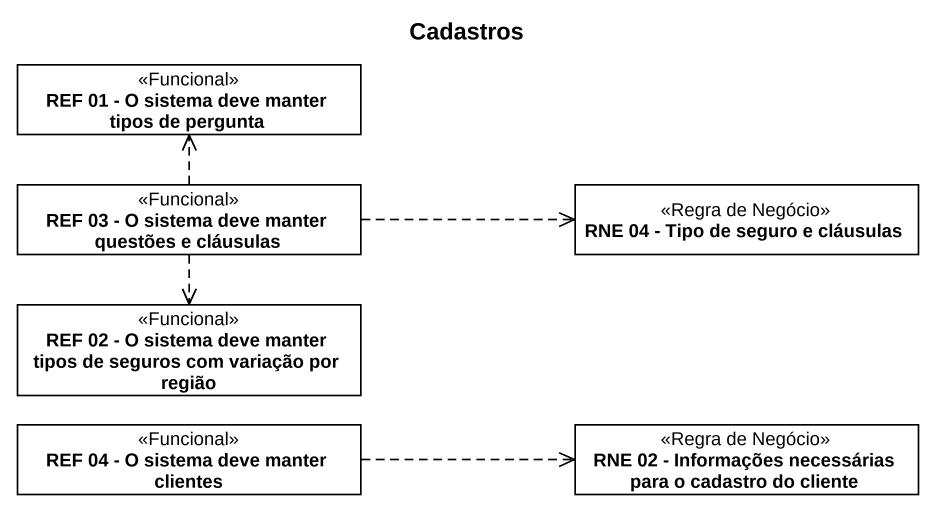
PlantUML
@startuml
title Cadastros
hide circle
hide empty members
class "REF 01 - O sistema deve manter tipos de pergunta" as REF_01_O_sistema_deve <<Funcional>>
class "REF 03 - O sistema deve manter questões e cláusulas" as REF_03_O_sistema_deve <<Funcional>>
class "RNE 04 - Tipo de seguro e cláusulas" as RNE_04_Tipo_de_seguro_e <<Regra de Negócio>>
class "REF 02 - O sistema deve manter tipos de seguros com variação por região" as REF_02_O_sistema_deve <<Funcional>>
class "REF 04 - O sistema deve manter clientes" as REF_04_O_sistema_deve <<Funcional>>
class "RNE 02 - Informações necessárias para o cadastro do cliente" as RNE_02_Informações <<Regra de Negócio>>
REF_03_O_sistema_deve .up.> REF_01_O_sistema_deve
REF_03_O_sistema_deve .right.> RNE_04_Tipo_de_seguro_e
REF_03_O_sistema_deve ..> REF_02_O_sistema_deve
REF_04_O_sistema_deve .right.> RNE_02_Informações
@enduml
